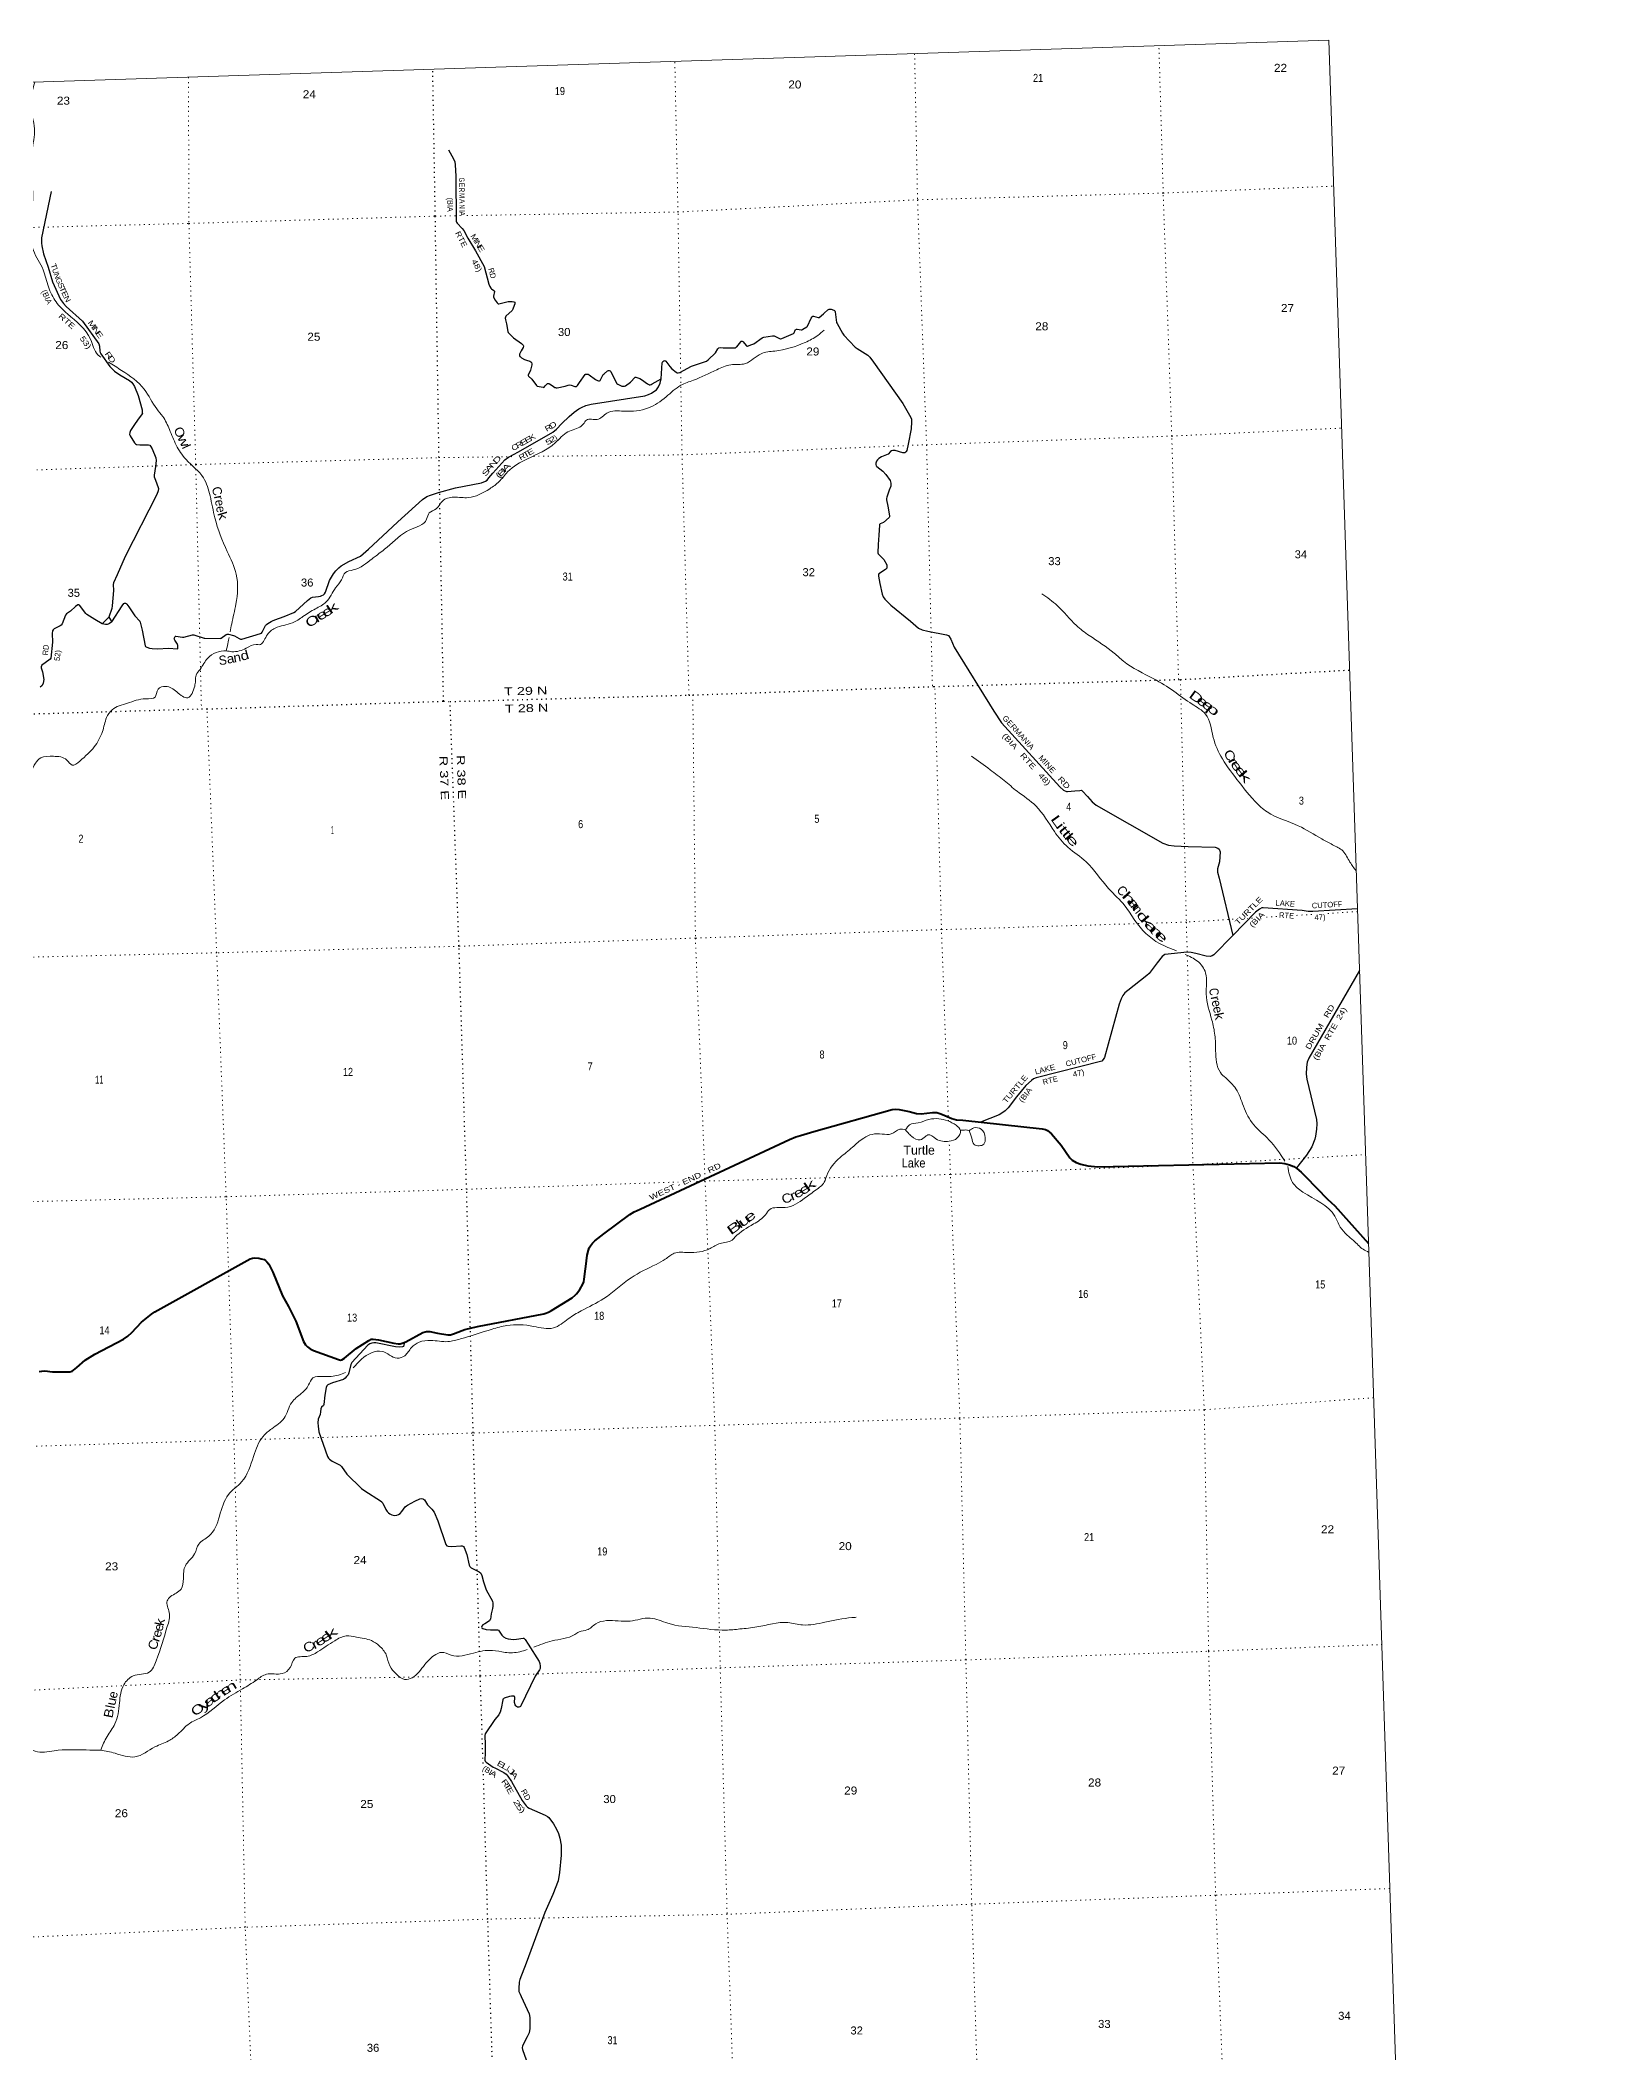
# Model space of a CAD drawing. Header units: feet. Extents: x 493183 to 745759, y 5472 to 195788.
# Drawn here: x 711519 to 745759, y 151779 to 195788 of the extents above; entities that cross this region are included whole.
import ezdxf
from ezdxf.enums import TextEntityAlignment as Align

# ---------------------------------------------------------------- set-up
doc = ezdxf.new("R2010")
doc.units = ezdxf.units.FT
doc.header["$LTSCALE"] = 70
doc.linetypes.add('DOTTED', pattern=[1.5, 0.3, -1.2])
for name, color, linetype, lineweight in [('26', 7, 'Continuous', 40), ('27', 7, 'Continuous', 13), ('29', 7, 'Continuous', 25), ('39', 7, 'Continuous', 13), ('4', 7, 'Continuous', 13), ('6', 7, 'DOTTED', 25), ('7', 7, 'DOTTED', 13)]:
    doc.layers.add(name, color=color, linetype=linetype, lineweight=lineweight)
doc.layers.add('30', color=7, linetype='Continuous')
doc.layers.add('41', color=7, linetype='Continuous')

msp = doc.modelspace()

# ---------------------------------------------------------------- linework, layer by layer
at = {"layer": '26'}
for points in [[(723449.08, 168969.52), (723481.78, 169221.74), (723508.28, 169333.18), (723525.06, 169378.76), (723552.9, 169424.44), (723599.37, 169481.9), (723649.69, 169534.84), (723842.39, 169687.08), (724412.98, 170111.42), (724510.34, 170165.55), (724640.48, 170227.94), (727907.78, 171751.62), (728041.53, 171808.69), (728143.79, 171840.05), (728436.24, 171923.34), (730150.96, 172406.31), (730232.65, 172413.18), (730301.92, 172404.69), (730522.02, 172359.84), (730683.34, 172322.02), (730786.45, 172311.66), (731031.51, 172339.77), (731129.23, 172341.21), (731196.35, 172322.02), (731255.63, 172294.98), (731454.23, 172211.49), (731555.94, 172182.9), (731694.38, 172170.98), (733436.23, 171985.19), (733504.93, 171969.41), (733548.08, 171950.22), (733635.26, 171875.5), (733846.68, 171624.92), (734037.13, 171350.54), (734087.49, 171300.22), (734176.17, 171244.99), (734276.16, 171208.5), (734429.7, 171172.66), (734649.37, 171154.01), (738628.6, 171241.86), (738742.98, 171228.2), (738842.66, 171196.91), (738939.56, 171156.24), (738999.81, 171118.68), (739096.04, 171036.83), (739201.9, 170930.91), (739670.06, 170448.23), (739833.57, 170295.65), (740568.86, 169475.77)], [(711496.67, 166678.98), (711557.38, 166686.79), (711621.33, 166688.58), (711785.03, 166672.29), (712167.4, 166672.36), (712215.86, 166683.78), (712244.62, 166702.97), (712322.9, 166761.52), (712501.35, 166923.61), (712716.51, 167056.06), (713341.07, 167380.49), (713438.47, 167446.58), (713519.98, 167528.14), (713737.42, 167753.67), (713841.21, 167844.77), (713955.87, 167930.51), (714028.2, 167979.1), (716107.4, 169140.05), (716158.19, 169158.09), (716202.53, 169161.68), (716300.38, 169153.21), (716354.77, 169143.69), (716418.29, 169123.3), (716448.26, 169105.31), (716478.76, 169075.44), (716518.97, 169022.56), (716607.29, 168847.71), (716815.07, 168328.99), (716949.7, 168097.33), (717111.95, 167777.43), (717274.24, 167332.55), (717319.68, 167261.88), (717366.74, 167215.11), (717420.37, 167175.53), (717496.9, 167132.54), (718043.52, 166935.69), (718086.81, 166926.06), (718117.98, 166933.25), (718175.81, 166968.04), (718429.95, 167177.7), (718702.76, 167353.39), (718759.25, 167380.62), (718802.4, 167385.41), (718917.84, 167368.92), (719253.05, 167299.71), (719344.19, 167284.67), (719392.13, 167284.67), (719454.46, 167301.46), (719518.23, 167328.14), (719889.2, 167531.61), (719935.13, 167547.33), (719966.29, 167552.12), (720043.88, 167548.19), (720209.49, 167512.54), (720431.36, 167477.76), (720469.72, 167477.76), (720491.76, 167480.78), (720560.81, 167499.35), (720747.8, 167575.58), (720806.55, 167594.1), (721080.52, 167657.49), (722536.18, 167940.71), (722556.93, 167947.18), (722634.47, 167976.69), (722698.81, 168007.9), (723153.02, 168289.29), (723219.4, 168343.7), (723248.17, 168377.28), (723319.13, 168467.31), (723387.21, 168585.97), (723406.39, 168636.35), (723418.05, 168692.63), (723442.5, 168918.77), (723449.08, 168969.52)]]:
    msp.add_lwpolyline(points, dxfattribs=at)
at = {"layer": '29'}
for q in [(712876.97, 183027.47), (713085.93, 183068.3)]:
    msp.add_line((713017.59, 183170.45), q, dxfattribs=at)
for points in [[(720451.18, 193393.19), (720561.1, 193196.6), (720586.33, 193128.28), (720594.78, 193061.78), (720606.96, 192818.33), (720619.49, 191833.79), (720626.22, 191809.07), (720636.75, 191790.3), (720749.81, 191673.83), (720785.66, 191624.82), (720868.81, 191460.73), (721036.5, 191185.04), (721231.08, 190839.81), (721333.18, 190450.45), (721351.56, 190401.31), (721371.77, 190369.85), (721389.35, 190351.83), (721440.89, 190317.61), (721451.49, 190304.13), (721454.85, 190291.2), (721434.64, 190192.33), (721434.65, 190179.42), (721443.36, 190158.28), (721472.82, 190102.45), (721510.99, 190044.03), (721525.6, 190029.99), (721537.95, 190025.49), (721549.07, 190025.36), (721751.7, 190074), (721796.19, 190077.18), (721837.74, 190074.93), (721879.28, 190068.19), (721896.63, 190061.76), (721901.74, 190056.95), (721902.86, 190045.72), (721897.25, 190021), (721865.81, 189928.87), (721855.7, 189904.15), (721837.92, 189877.73), (721703.01, 189751.36), (721692.91, 189729.46), (721690.19, 189712.26), (721691.78, 189677.21), (721715.38, 189586.15), (721747.92, 189418.8), (721756.91, 189396.89), (721767.89, 189380.43), (721872.12, 189283.78), (722045.75, 189157.67), (722080.28, 189122.76), (722088.14, 189108.72), (722088.43, 189094.83), (722080.28, 189070.52), (722036.29, 188995.83), (722003.93, 188919.97), (722002.81, 188904.24), (722004.42, 188891.61), (722011.79, 188873.9), (722021.9, 188861.54), (722046.6, 188842.44), (722112.25, 188805.19), (722154.39, 188789.64), (722228.04, 188769.56), (722249.83, 188757.06), (722264.42, 188737.96), (722273.41, 188709.87), (722273.46, 188688.67), (722240.16, 188570.26), (722188.07, 188465.5), (722189.19, 188455.39), (722199.3, 188441.91), (722274.07, 188377.9), (722369.96, 188236.88), (722384.52, 188227.02), (722518.09, 188198.17), (722529.4, 188197.55), (722538.39, 188202.05), (722565.08, 188232.21)], [(711756.07, 192483.07), (711546.55, 191469.48), (711547.28, 191348.43), (711551.77, 191290.01), (711588.85, 191120.06), (711689.18, 190823.45), (711790.25, 190508.71), (711962.69, 190116.17), (712027.83, 190029.42), (712086.22, 189964.26), (712443.23, 189645.39), (712798.49, 189147.29), (712813.79, 189099.15), (712820.53, 188986.8), (712831.75, 188957.59), (712845.56, 188927.22), (713043.37, 188650.74), (713098.97, 188592.44), (713146.13, 188549.75), (713263.44, 188468), (713473.99, 188347.52), (713516.65, 188308.82), (713548.09, 188273.36), (713581.77, 188212.69), (713658.71, 188022), (713747.94, 187703.74), (713752.06, 187650.44), (713752.43, 187629.59), (713734.46, 187593.64), (713659.84, 187501.36), (713563.11, 187364.22), (713494.18, 187255.45), (713476.21, 187210.51), (713472.93, 187164.77), (713485.19, 187134.11), (713580.6, 186983.5), (713604.21, 186959.96), (713626.66, 186946.48), (713694.8, 186937.71), (713887.14, 186943.55), (713916.34, 186935.24), (713934.31, 186912.77), (713969.02, 186854.06), (714048.83, 186658.86), (714055.61, 186599.28), (714040.83, 186469.51), (714010.57, 186276.55), (714012.9, 186242.03), (714039.19, 186164.71), (714101.74, 186007.83), (714107.21, 185983.62), (714098.23, 185934.19), (714071.76, 185857.26), (713374.85, 184496.83), (713204.59, 184096.34), (713123.64, 183926.46), (713114.9, 183884.81), (713118.06, 183757.79), (713092.2, 183416.38), (713081.9, 183364.8), (713017.59, 183170.45)], [(726924.37, 189158.88), (726964.48, 189108.31), (726976.85, 189100.33), (726986.96, 189100.88), (727079.9, 189131.19), (727123.94, 189150.32), (727305.83, 189278.4), (727323.8, 189287.95), (727342.11, 189293.26), (727533.77, 189321.66), (727559.59, 189322.23), (727571.68, 189320.8), (727587.66, 189315.49), (727690.96, 189264.36), (727710.05, 189260.99), (727720.15, 189261.56), (727740.36, 189268.85), (727990.75, 189377.28), (728010.05, 189393.19), (728030.04, 189449.19), (728036.78, 189459.3), (728043.23, 189465.18), (728056.99, 189468.29), (728072.71, 189469.41), (728159.17, 189453.68), (728168.14, 189453.13), (728183.91, 189458.82), (728198.46, 189467.16), (728288.28, 189520.54), (728299.2, 189534.16), (728378.26, 189710.95), (728401.69, 189741.87), (728418.53, 189754.23), (728432.62, 189755.55), (728531.93, 189722.77), (728545.41, 189723.9), (728552.09, 189728.14), (728651.19, 189806.86), (728664.16, 189818.02)], [(728664.16, 189818.02), (728748.64, 189890.74), (728773.34, 189906.47), (728783.44, 189909.13), (728814.89, 189904.22), (728874.39, 189885.12), (728891.24, 189875.01), (728897.47, 189867.37), (728906.96, 189849.17), (728937.27, 189619.41), (728946.84, 189590.89), (729064.14, 189379.55), (729093.51, 189338.56), (729343.72, 189079.01), (729384.34, 189043.68), (729622.97, 188898.03), (729663.72, 188859.93), (729743.27, 188751.58), (730388.11, 187841.5), (730558.86, 187539.7), (730573.2, 187501.6), (730573.2, 187440.93), (730565.02, 187289.71), (730504.28, 186958.27), (730474.39, 186818.49), (730460.86, 186793.03), (730447.44, 186781.42), (730431.72, 186769.06), (730409.27, 186763.44), (730387.82, 186763.81), (730221.31, 186813.51), (730168.99, 186817.37), (730139.79, 186812.88), (730117.66, 186797.17), (730061.2, 186738.72), (730030.57, 186718.94), (729921.9, 186678.18), (729859.09, 186639.85), (729829.9, 186612.89), (729807.52, 186580.67), (729793.97, 186540.98), (729793.97, 186514.02), (729802.95, 186480.31), (729814.11, 186467.93), (729948.63, 186366.46), (730016.29, 186291.56), (730106.11, 186163.48), (730123.75, 186105.2), (730126.32, 186067.99), (730121.83, 186039.89), (730088, 185948.34), (730032.01, 185793.84), (730029.76, 185769.13), (730030.28, 185740.14), (730057.96, 185602.02), (730094.88, 185386.01), (730092.64, 185365.79), (730084.23, 185350.82), (729960.16, 185244.85), (729892.78, 185210.74), (729877.06, 185199.5), (729872.5, 185180.72), (729857.07, 184968.19), (729847.57, 184757.92), (729836.64, 184580.45), (729845.62, 184555.73), (729849.92, 184552.16), (729935.4, 184472.91), (729969.13, 184429.9), (730034.25, 184313.05), (730038.05, 184267.22), (730032.01, 184244.52), (730023.02, 184229.91), (730009.55, 184217.55), (729947.08, 184177.54)], [(725100.35, 188382.34), (725120.21, 188732.29), (725138.81, 188764.95), (725159.02, 188780.68), (725178.32, 188783.1), (725190.46, 188778.44), (725201.69, 188767.2), (725285.95, 188652.28), (725334.18, 188605.41), (725430.74, 188526.77), (725448.7, 188515.53), (725472.18, 188512.56), (725509.33, 188524.52), (725763.16, 188657.64), (726089.59, 188769.86), (726126.88, 188797.54), (726288.65, 188955.59), (726340.21, 189040.22), (726364.58, 189061.61), (726396.35, 189067.18), (726454.7, 189065.29), (726681.66, 189058.42), (726721.97, 189063.81), (726741.07, 189073.36), (726756.77, 189085.7), (726839.87, 189194.7), (726845.49, 189201.44), (726852.22, 189205.37), (726874.67, 189207.62), (726885.91, 189202.57), (726894.7, 189196.28), (726924.37, 189158.88)], [(719116.63, 185048.02), (719341.87, 185257.18), (719879.68, 185745.33), (719977.14, 185807.2), (720057.98, 185843.15), (720230.59, 185896.9), (720601.4, 186002.86), (721171.79, 186108.3), (721259.69, 186142.76), (721297.54, 186171.22), (721333.47, 186216.16), (721414.86, 186322.66), (721683.92, 186612.15), (721761.9, 186667.81), (721981.69, 186787.78), (722730.22, 187216.08), (722810.05, 187283.77), (722929.38, 187407.71), (723089.51, 187562.12), (723198.08, 187656.82), (723300.6, 187728.4), (723358.98, 187759.86), (723453.3, 187800.31), (723566.02, 187833.3), (724744.19, 188014.62), (724820.85, 188039.62), (724885.97, 188072.2), (724964.57, 188118.26), (724995.62, 188145.98), (725038.67, 188211.51), (725077.92, 188292.63), (725100.35, 188382.34)], [(722565.08, 188232.21), (722599.02, 188270.58), (722615.86, 188282.94), (722626.88, 188285.35), (722640.56, 188282.94), (722657.4, 188276.2), (722715.12, 188236.49), (722777.54, 188196.43), (722792.14, 188191.94), (722803.37, 188189.13), (722826.95, 188189.69), (723000.4, 188225.94), (723062.74, 188246.43), (723103.72, 188250.34), (723134.6, 188245.31), (723208.71, 188216.1), (723218.81, 188213.85), (723231.53, 188215.2), (723245.76, 188218.35), (723253.62, 188222.84), (723270.46, 188239.69), (723314.04, 188307.36), (723435.57, 188475.8), (723446.74, 188485.19), (723461.34, 188488.56), (723488.28, 188488.56), (723504, 188485.19), (723527.94, 188473.51), (723660.46, 188371.97), (723708.35, 188347), (723727.44, 188341.38), (723748.78, 188341.95), (723763.37, 188350.93), (723772.35, 188361.6), (723834.11, 188477.89), (723850.04, 188494.74), (723927.3, 188556.54), (723946.39, 188563.28), (723965.58, 188564.04), (723984.56, 188557.66), (723999.16, 188541.93), (724040.59, 188446.02), (724133.43, 188284.32), (724150.74, 188267.79), (724177.68, 188252.06), (724236.07, 188225.67), (724267.51, 188220.61), (724294.43, 188222.28), (724319.16, 188231.84), (724426.95, 188307.68), (724450.54, 188329.56), (724506.66, 188402.06), (724529.04, 188421.57), (724549.33, 188423.41), (724568.42, 188416.67), (724630.17, 188389.7), (724671.61, 188368.86), (724801.96, 188271.26), (724827.79, 188259.37), (724840.14, 188253.75), (724850.24, 188253.75), (724862.59, 188254.88), (724880.56, 188260.5), (724906.18, 188273.5), (724968.79, 188312.39), (725100.35, 188382.34)], [(713085.93, 183068.3), (713310.48, 183416.52), (713346.49, 183468.89), (713362.2, 183476.75), (713382.29, 183475.96), (713398.13, 183470.01), (713411.6, 183458.78), (713453.66, 183398.14), (713590.02, 183201.9), (713697, 183087.2), (713708.02, 183062.18), (713745.08, 182891.39), (713817.34, 182545.2), (713824.79, 182531.89), (713851.74, 182513.91), (713907.59, 182496.42), (713966.26, 182484.7), (714094.82, 182479.84), (714317.04, 182490.94), (714528.14, 182479.38), (714526.78, 182562.07), (714524.86, 182572.06), (714520.92, 182580.77), (714460.27, 182668.33), (714454.68, 182681.88), (714452.43, 182690.87), (714451.88, 182703.51), (714454.68, 182716.71), (714468.93, 182751.43), (714474.89, 182756.03), (714482.75, 182757.16), (714630.13, 182733.79), (714645, 182732.16), (714652.29, 182732.72), (714659.03, 182734.41), (714852.72, 182783), (714868.81, 182783.9), (714881.91, 182783), (715107.6, 182711.38), (715120.58, 182709.43), (715453.42, 182705.76), (715469.13, 182709.69), (715473.54, 182711.73), (715588.15, 182792.83), (715607.24, 182799.57), (715610.37, 182800.06), (715624.08, 182802.38), (715637.55, 182799.57), (715743.94, 182771.21), (715770.04, 182760.81), (715867.73, 182703.51), (715881.2, 182697.89), (715898.04, 182692.84), (715926.11, 182694.52), (716339.3, 182811.37), (716356.14, 182819.23), (716361.62, 182824.69), (716375.23, 182846.19), (716449.27, 182987.71), (716470.67, 183011.91), (716494.25, 183031.01), (716570.6, 183080.45), (716596.42, 183093.93), (716650.63, 183117.02), (716856.28, 183190), (717064.63, 183271.44), (717104.85, 183292.98), (717363.7, 183537.66), (717435.15, 183592.76), (717475.07, 183610.82), (717607, 183622.27), (717648.48, 183633.21), (717677.67, 183644.44), (717711.35, 183662.42), (717734.96, 183681.98), (717758.51, 183720.84), (717849.49, 183973.24), (717933.67, 184117.44), (717985.32, 184184.85), (718048.87, 184249.79), (718104.33, 184292.71), (718265.92, 184387.82), (718526.01, 184503.38), (718696.26, 184657.66), (719116.63, 185048.02)], [(729947.08, 184177.54), (729939.6, 184172.38), (729863.62, 184116.8), (729850.11, 184098.46), (729850.11, 184067), (729880.08, 183909.61), (729930.95, 183672.64), (729956.21, 183616.05), (729993.83, 183564.78), (730122.05, 183435.14), (730551.52, 183085.38), (730728.31, 182931.15), (730806.74, 182897.41), (730931.53, 182866.8), (731344.01, 182786.77), (731381.62, 182769.32), (731399.58, 182751.35), (731438.31, 182687.7), (731511.44, 182517.13), (732372.88, 181115.4), (732543.59, 180864.05), (733820.4, 179459.1), (733901.19, 179389.75), (733964.07, 179358.29), (733988.96, 179359.02), (734148.77, 179375.64), (734256, 179385.26), (734291.93, 179387.5), (734315.56, 179368.33), (734422.62, 179251.61), (734525.48, 179131.34), (734610.81, 179063.54), (736070.86, 178233.17), (736196.21, 178189.82), (736322.06, 178172.8), (736625.53, 178158.96), (737214.04, 178140.61), (737274.11, 178122.41), (737301.05, 178099.94), (737322.36, 178042.11), (737309.26, 177821.6), (737267.43, 177666.51), (737269.62, 177596.6), (737301.66, 177466.1), (737605.52, 176213.18)], [(712876.97, 183027.47), (712714.66, 183121.75), (712540.33, 183230.71), (712533.59, 183237.45), (712520.12, 183255.42), (712380.89, 183435.18), (712362.6, 183442.38), (712338.22, 183439.68), (712289.89, 183405.1), (712179.84, 183299.7), (712095.7, 183246.44), (712074.81, 183218.72), (711996.9, 183027.36), (711975.35, 183000.74), (711954.24, 182984.66), (711820.42, 182913.69), (711803.78, 182897.03), (711788.06, 182872.31), (711778.37, 182813.08), (711785.91, 182627.72), (711750.11, 182275.1), (711734.17, 182251.02), (711623.71, 182177.1), (711556.77, 182119.57), (711541.03, 182088.97), (711541.05, 182063.4), (711567.57, 181979.05), (711597.19, 181808.36), (711594.04, 181772.27), (711583.72, 181719.61), (711551.99, 181671.66), (711516.35, 181640.96)], [(713085.93, 183068.3), (713034.35, 183031.85), (713005.71, 183018.6), (712980.46, 183013.87), (712944.53, 183013.87), (712876.97, 183027.47)], [(740327.31, 176790.52), (739349.06, 176733.72), (739247.09, 176736.28), (739119.93, 176755.31), (738266.86, 176817.33), (738235.24, 176814.62), (738187.9, 176785.86), (738096.4, 176717.54), (737605.52, 176213.18)], [(737605.52, 176213.18), (737189.45, 175786.46), (737148.38, 175762.99), (737107.96, 175754.01), (737022.05, 175759.44), (736792.96, 175818.7), (736690.27, 175839.39), (736601.31, 175845.18), (736117.98, 175793.15), (736088.45, 175776.48), (736057.45, 175752.34), (735948.87, 175610.67), (735769.57, 175383.25), (735723.29, 175337.08), (735303.34, 175009.14), (735244.1, 174956.31), (735194.7, 174900.13), (735158.76, 174825.98), (735115.04, 174706.8), (734793.27, 173543.32), (734768.03, 173497.97), (734734.22, 173466.24), (733304.75, 173101.1), (733245.51, 173073.28), (733196.1, 173041.82), (733075.08, 172928.25), (732872.3, 172685.86), (732688.59, 172444.1), (732620, 172378.89), (732553.86, 172322.76), (732489.26, 172288.79), (732081.95, 172129.64)], [(740371.73, 175445.35), (739265.27, 173528.19), (739227.81, 173437.3), (739213.06, 173332.32), (739209.85, 173176.64), (739223.8, 173068.38), (739434.1, 172188.99), (739443.39, 172093.56), (739434.61, 171979.12), (739411.95, 171819.42), (739395.48, 171757.55), (739328.1, 171589.31), (739215.24, 171405.09), (738995.09, 171132.93)], [(719488.41, 167315.66), (719463.02, 167226.01), (719442.81, 167212.53), (719377.69, 167205.79), (719292.36, 167217.03), (718856.7, 167306.91), (718818.53, 167306.91), (718771.37, 167297.92), (718730.95, 167279.94), (718682.29, 167250.67), (718333.47, 166873.23), (718310.25, 166829.83), (718271.56, 166646.62), (718252.62, 166606.94), (718216.69, 166564.25), (718189.75, 166532.79), (718148.97, 166504.38), (717909.43, 166425.98), (717812.48, 166384.48), (717787.78, 166364.26), (717770.93, 166329.51), (717743.77, 166158.87), (717723.93, 165956.25), (717713.68, 165936.2), (717668.76, 165893.51), (717655.77, 165856.6), (717650.8, 165796.88), (717640.58, 165736.91), (717601.39, 165630.6), (717591.96, 165551.27), (717594.66, 165478.92), (717616.02, 165354.47), (717800.2, 164821.14), (717823.71, 164782.33), (717843.92, 164757.62), (717902.84, 164714.33), (718052.07, 164645.76), (718081.96, 164625.04), (718106.66, 164599.2), (718227.31, 164430.92), (718546.83, 164121.07), (718616.42, 164066.64), (718962.24, 163850.92), (718986.95, 163828.45), (718998.62, 163814.6), (719013.89, 163794.74), (719075.27, 163656.28), (719108.21, 163611.6), (719132.91, 163589.13), (719162.11, 163562.17), (719208.36, 163540.63), (719265.41, 163528.46), (719321.55, 163535.2), (719357.48, 163548.69), (719391.54, 163574.34), (719429.34, 163611.6), (719500.2, 163714), (719528.14, 163739.69), (719552.84, 163756.54), (719711.65, 163841.7), (719824.56, 163889.12), (719851.51, 163895.86), (719886.16, 163891.21), (719905.41, 163884.62), (719921.13, 163868.89), (719989.87, 163758.21), (720085.06, 163668.9), (720132.69, 163600.58), (720214.74, 163408.17), (720390.26, 162890.62), (720410.67, 162867.82), (720439.86, 162856.59), (720518.31, 162849.44), (720718.32, 162865.58), (720747.51, 162861.08), (720775.15, 162847.82), (720794.67, 162827.38), (720852.54, 162671.36), (720901.94, 162443.31), (720918.19, 162411.67), (720945.13, 162382.46), (721000, 162350.45), (721120.29, 162294.82), (721153.89, 162265.92), (721178.68, 162213.93), (721213.74, 162076.64), (721274.95, 161903.56), (721409.44, 161654.77), (721421.21, 161608.34), (721418.96, 161545.42), (721414.08, 161491.49), (721382.76, 161374.2)], [(721382.76, 161374.2), (721365.07, 161263.42), (721356.09, 161243.2), (721342.71, 161224.2), (721240.94, 161161.52), (721198.89, 161133.09), (721178.68, 161106.13), (721173.8, 161086.12), (721180.93, 161070.17), (721203.07, 161057.04), (721275.24, 161034.22), (721364.84, 161025.31), (721519.13, 161029.59), (721544.72, 161018.49), (721558.19, 161000.51), (721614.33, 160912.88), (721651.77, 160875.58), (721704.16, 160845.47), (721753.56, 160829.74), (721868.76, 160817.84), (721935.46, 160823), (722080.23, 160846.66), (722097.14, 160843.22), (722121.85, 160818.5), (722189.86, 160715.92), (722432.14, 160332.28), (722445.22, 160292.68), (722454.21, 160229.77), (722451.96, 160184.83), (722439.52, 160150.95), (722342.8, 160013.8), (722030.16, 159365.32), (722019.68, 159353.42), (722008.45, 159346.11), (721988.24, 159339.37), (721956.8, 159337.13), (721934.61, 159347.29), (721918.62, 159361.84), (721905.15, 159384.31), (721894.71, 159440.51), (721896.17, 159550.6), (721890.55, 159568.01), (721887.3, 159573.41), (721878.2, 159579.25), (721862.48, 159579.81), (721824.31, 159577.56), (721786.13, 159568.57), (721669.36, 159530.37), (721649.15, 159519.14), (721640.17, 159511.83), (721633.58, 159498.46), (721601.31, 159305.42), (721577.29, 159229.27), (721563.81, 159201.74), (721546.64, 159169.99), (721462.54, 159067.67), (721253.91, 158749.52), (721242.69, 158718.06), (721240.73, 158701.4), (721253.54, 158534.42), (721249.64, 158334.46), (721240.44, 158177.64), (721249.42, 158156.3), (721273.94, 158131.62), (721428.65, 158026.95), (721460.96, 158009.97)], [(721460.96, 158009.97), (721660.28, 157905.23), (721706.52, 157868.95), (721747.95, 157827.1), (721828.53, 157714.32), (722062.2, 157296.02), (722147.67, 157177.69), (722175.86, 157147.63), (722209.52, 157126.46), (722565.36, 156975.46), (722616.01, 156945.39), (722641.1, 156922.09), (722744.97, 156785.06), (722812.38, 156669.86), (722852.8, 156573.23), (722884.23, 156469.87), (722912.26, 156321.67), (722915.67, 156101.35), (722879.74, 155719.35), (722849.94, 155536.09), (722731.57, 155240.64), (722557.14, 154844.02), (722146.71, 153739.48), (722008.43, 153377.91), (721997.05, 153325.71), (721985.98, 153184.66), (721990.47, 153121.74), (722012.93, 153063.32), (722040.12, 153006.58), (722211.99, 152628.14), (722228.51, 152550.99), (722226.86, 152311.9), (722215.03, 152216.18), (722170.31, 152123.92), (722065.79, 151931.96), (722057.84, 151888.1), (722067.06, 151851.29), (722148.42, 151626.56)]]:
    msp.add_lwpolyline(points, dxfattribs=at)
at = {"layer": '39'}
for points in [[(711400.74, 194870.89), (711305.33, 194347.21), (711392.47, 193851.74), (711340.22, 193363.79), (711334.5, 192931.84), (711355.39, 192307.08), (711324.78, 191714.92), (711372.58, 191189.9), (711582.24, 190769.09), (711697.63, 190393.59), (711865.86, 190066.23), (712114.51, 189806.09), (712621.14, 189247.78), (712780.29, 188909.64), (712841.11, 188859.31)], [(709476.61, 176216.61), (709615.96, 176360.08), (709725.79, 176576.79), (709649.5, 176687.26), (709574.08, 176892.59), (709502.28, 177110.14), (709562.63, 177174.67), (709744.04, 177237.14), (709921.19, 177487.11), (710236.19, 177654.86), (710273.76, 177918.38), (710410.89, 178219.49), (710593.41, 178489.8), (710574.85, 178682.88), (710623.1, 178868.07), (710765.77, 178882.86), (711104.36, 178887.97), (711267.22, 179082.99), (711283.9, 179368.01), (711286.89, 179640.49), (711333.6, 179811.5), (711531.83, 180094.44), (711806.9, 180129.74), (712102.05, 180046.66), (712214.59, 179937.38), (712385.05, 180025.72), (712699.29, 180336.7), (712881.67, 180671.57), (712970.33, 180975.11), (713089.68, 181144.49), (713425.56, 181290.74), (713829.6, 181388.79), (714030.07, 181423.64), (714098.94, 181595.39), (714264.16, 181659.35), (714506.22, 181536.18), (714748.41, 181408.98), (714897.09, 181666.08), (714915.4, 181781.69), (714927.47, 181903.14), (715013.94, 182031.08), (715183.17, 182276.75), (715587.26, 182433.31), (715710.8, 182417.21), (716026.82, 182494.21), (716243.87, 182576.01), (716310.61, 182570.14), (716467.56, 182760.93), (716659.36, 182934.71), (717034.65, 183047.96), (717266, 183184.71), (717538.57, 183355.1), (717771.53, 183504.01), (717978.95, 183813.48), (718110.12, 183991.31), (718193.49, 184151.43), (718365.09, 184205.51), (718778.31, 184451.15), (718862.9, 184514.46), (719108.54, 184706.16), (719600.16, 185079.47), (719969.46, 185311.56), (720029.27, 185452.75), (720179.65, 185538.41), (720314.99, 185712.34), (720566.28, 185795.27), (720881.17, 185785.48), (721349.86, 185978.76), (721556.54, 186136.32), (721741.09, 186348.05), (722179.07, 186636.09), (722779.45, 186980.76), (723061.16, 187225.24), (723349.31, 187351.76), (723431, 187441.21), (723465.91, 187482.71), (723578.3, 187498.52), (723701.44, 187494.51), (723914.52, 187634.69), (724282.11, 187677.07), (724822.17, 187747.33), (725207.26, 187990.02), (725533.52, 188242.88), (725804.08, 188352.68), (726314.66, 188581.35), (726621.54, 188690.33), (726941.25, 188717.01), (727284.85, 188934.12), (727583.35, 188992.38), (728246.53, 189179.68), (728525.68, 189334.15), (728663.03, 189447.62)], [(713014.1, 188746.42), (713299.2, 188568.01), (713794.95, 188154.6), (714067.38, 187725.77), (714197.92, 187560.59), (714346.54, 187276.98), (714493.08, 186934.78), (714709.17, 186623.13), (715089.77, 186216.02), (715233.83, 185827.34), (715338.76, 185342.54), (715609.29, 184608.99), (715807.48, 184109.11), (715799.03, 183457.15), (715706.56, 183026.38), (715673.84, 182852.1)], [(733426.96, 183683.04), (733760.14, 183427.71), (734180.09, 182989.61), (734463.64, 182770.97), (735008.87, 182385.42), (735210.24, 182212.49), (735874.57, 181822.8), (736311.01, 181554.73), (736711.73, 181269.33), (737003.28, 181052.97), (737173.54, 180544.1), (737374.75, 180074.59), (737740.72, 179562.08), (738218.62, 179018.96), (738353.25, 178912.43), (739034.82, 178610.06), (739546.53, 178322.27), (739784.62, 178196.96), (740007.01, 178059.03), (740164.34, 177816.05), (740302.56, 177622.36)], [(715650, 182725.01), (715639.8, 182671.1), (715608.74, 182514.73), (715583.48, 182433.61)], [(731890.22, 180131.9), (732295.31, 179836.56), (732603.72, 179598.56), (732887.81, 179363.8), (733293.71, 179044.28), (733701.65, 178482.71), (733997.45, 178139.39), (734395.22, 177821.61), (734886.62, 177236.57), (735244.05, 176858.96), (735460.41, 176539.24), (736001.55, 176034.53), (736368.93, 175878.39)], [(736559.35, 175793.83), (736826.95, 175652.16), (737007.12, 175389.76), (737020.4, 174932.21), (737144.34, 174361.28), (737209.71, 174034.57), (737227.21, 173692.16), (737331.93, 173213.41), (737446.76, 173096.14), (737668.35, 172861.34), (737834.43, 172477.42), (738061.75, 172071.31), (738393.26, 171745.3), (738742.73, 171275.09)], [(730445.99, 171958.43), (730534.43, 172073.4), (730722.62, 172113.9), (730956.06, 172188.17), (731171.31, 172203.34), (731549.12, 172060.44), (731643.67, 171946.53), (731574.53, 171782.85), (731395.48, 171710.37), (731109.32, 171765.5), (730934.95, 171854.58), (730881.78, 171816.51), (730765.37, 171740.04), (730577.1, 171822.61), (730500.15, 171892.7), (730441.13, 171959)], [(718362.37, 166754.18), (718766.03, 167087.47), (718994.91, 167117.21), (719324.51, 166968.69), (719490.07, 167022.56), (719639.44, 167198.98), (719808.82, 167319.57), (720057.63, 167356.01), (720437.58, 167330.2), (720707.88, 167387.53), (721402.15, 167601.86), (721726.36, 167683.38), (722305.71, 167664.14), (722746.42, 167630.25), (723068.46, 167828.5), (723349.02, 168001.17), (723846.09, 168271.76), (724441.83, 168727.19), (724990.6, 169019.67), (725188.45, 169133.12), (725387.77, 169262.77), (725689.76, 169276.75), (726168.73, 169365.17), (726388.86, 169475.32), (726650.5, 169550.53), (726713, 169611.1), (727120.64, 169902.96), (727380.11, 170103.18), (727473.02, 170219.23), (727808.31, 170262.56), (728237.1, 170464.32), (728487.04, 170648.09), (728666.96, 170815.43), (728720.52, 170962.46), (729011.92, 171353.38), (729284.62, 171580.27), (729529.92, 171782.04), (729712.74, 171862.72), (729930.27, 171869.89), (730133.84, 171872.56), (730317.99, 171973.46), (730447.84, 171958.21)], [(731640.62, 171956.98), (731703.89, 171954.57), (731764.25, 171958.58), (731837.37, 171942.83)], [(731837.37, 171942.83), (731936.19, 172002.58), (732098.33, 171977.66), (732185.37, 171786.84), (732155.78, 171646.65), (732056.08, 171613.1), (731944.15, 171643.71), (731895.33, 171777.28), (731834.57, 171943.43)], [(738802.54, 171159.75), (738910.41, 170812.06), (739137.3, 170599.62), (739834.41, 170073.82), (739953.28, 169835.63), (740102.28, 169660.97), (740241.41, 169540.47), (740453.78, 169348.58), (740576.81, 169282.11)], [(712841.99, 158398.23), (712981.27, 158695.37), (713153.52, 158971.4), (713251.15, 159428.57), (713348.72, 159827.23), (713552, 160019.55), (713900.11, 160101.64), (714057.05, 160352.96), (714298.33, 161097.32), (714342.34, 161409.48), (714295.64, 161660.14), (714369.15, 161753.35), (714599.62, 161916.3), (714652.37, 162148.04), (714693.35, 162429.84), (714896.49, 162686.71), (714988.04, 162903.59), (715206.16, 163074.21), (715439.55, 163511.64), (715637.42, 163986.24), (715924.55, 164264.04), (716184.17, 164821.38), (716393.4, 165258.02), (716585.4, 165425.75), (716854, 165654.52), (717019.92, 165998.94), (717233, 166199.65), (717390.22, 166382.38), (717481.91, 166534.71), (717710.66, 166568.47), (718045.92, 166597.4), (718193.85, 166652.01)], [(722316.36, 160646.98), (722713.13, 160785.53), (723208.54, 160924.93), (723305.35, 160984.61), (723477.43, 161024.58), (723670.57, 161158.05), (723902.13, 161228.23), (724418.63, 161219.03), (724862.09, 161284.08), (725247.01, 161169.66), (725865.18, 161075.03), (726512.21, 161021.71), (726821.92, 161046.04), (727195.49, 161090.63), (727871.77, 161187.57), (728194.12, 161135.65), (728678.19, 161191.95), (729271.62, 161294.23), (729368.3, 161302.29)], [(712842.51, 158399.33), (713154.87, 158327.84), (713591.02, 158249.4), (714029.35, 158467.63), (714323.41, 158598.37), (714528.3, 158742.32), (714780.52, 158978.62), (715022.27, 159105.62), (715551.62, 159496.32), (715942.82, 159737.2), (716248.95, 159928.87), (716466.53, 160055.08), (716812.84, 160070.53), (716985.84, 160203.34), (717085.99, 160404.36), (717348.7, 160447.32), (717585.36, 160545.91), (717962.32, 160790.36), (718210.93, 160893.38), (718435.58, 160868.5), (718762.83, 160790.51), (718933.98, 160677.11), (719087.82, 160478.41), (719164.46, 160236.81), (719309.57, 160057.99), (719486.77, 159944.79), (719653, 159978.52), (719929.65, 160268.08), (720168.3, 160487.79), (720291.77, 160534.23), (720503.53, 160472.61), (720992.04, 160516.96), (721407.42, 160577.05), (721687.13, 160533.81), (722011.28, 160548.53), (722169.09, 160596.16)], [(710079.97, 157931.35), (710265.28, 158028.83), (710404.26, 158033.41), (710511.21, 158030.88), (710654.47, 158148.59), (711048.42, 158367.36), (711232.11, 158421.84), (711405.2, 158371.05), (711826.17, 158384.93), (712527.37, 158399.97), (712841.99, 158398.23)]]:
    msp.add_spline(points, degree=3, dxfattribs=at)
at = {"layer": '4'}
msp.add_lwpolyline([(493183.04, 189004.41), (524001.53, 189703.99), (554819.03, 190445.97), (585635.48, 191230.33), (616450.81, 192057.09), (647264.99, 192926.23), (678077.93, 193837.75), (708889.59, 194791.66), (739699.91, 195787.95), (745759.19, 12310.89), (714696.49, 11306.43), (683632.43, 10344.71), (652567.07, 9425.72), (621500.49, 8549.46), (590432.73, 7715.93), (559363.85, 6925.15), (528293.91, 6177.1), (497222.97, 5471.78)], close=True, dxfattribs=at)
at = {"layer": '6'}
for points in [[(720340.42, 181333.02), (720240.75, 186666.23), (720159.14, 191941.52), (720103.45, 195149.37)], [(709325.59, 181015.06), (709692.56, 181008.31), (709808.51, 181013.11), (715044.86, 181166.56), (715165.91, 181164.49), (720340.42, 181333.02), (720481.75, 181327.59), (725707.63, 181467.54), (725792.22, 181470.33), (731065.03, 181654.2), (736415.45, 181808.35), (736457.81, 181807.73), (740154.71, 182016.6)], [(721204.88, 158105.34), (721143.77, 160019.58), (720988.23, 165334.81), (720844.45, 170660.51), (720678.85, 175975.4), (720481.75, 181327.59)], [(721492.34, 149249.93), (721477.32, 149379.79), (721307.49, 154700.59), (721211.56, 157896.32)]]:
    msp.add_lwpolyline(points, dxfattribs=at)
at = {"layer": '7'}
for p, q in [((738033.03, 176592.37), (737922.12, 176585.57)), ((738566.36, 176625.05), (738285.05, 176607.81)), ((739332.8, 176672.03), (738962.94, 176649.36)), ((740329.21, 176733.09), (739670.35, 176692.71))]:
    msp.add_line(p, q, dxfattribs=at)
for points in [[(730643.02, 195490.68), (730707.1, 192299.25), (730904.33, 186943.03), (731032.47, 181653.06)], [(736415.45, 181808.35), (736267.7, 187131.9), (736079.94, 192446.06), (735986.44, 195665.63)], [(714762.15, 194978.29), (714770.59, 191782.08), (714920.68, 186509.04), (715044.86, 181166.56)], [(725707.63, 181467.54), (725556.2, 186720.36), (725467.34, 192031.73), (725397.92, 195320.21)], [(720852.15, 191954.11), (725467.34, 192031.73), (730707.1, 192299.25), (736079.94, 192446.06), (739805.3, 192597.08)], [(708988.63, 191662.42), (709379.28, 191644.74), (714770.59, 191782.08), (720159.14, 191941.52), (720640.39, 191950.26)], [(722308.94, 186688.39), (725556.2, 186720.36), (730904.33, 186943.03), (736267.7, 187131.9), (739980.02, 187306.44)], [(709157.21, 186335.8), (709553, 186328.1), (714920.68, 186509.04), (720240.95, 186660.18), (721910.19, 186682.95)], [(736457.81, 181807.73), (736586.76, 176503.73), (736730.87, 171200), (736977.59, 165839.59), (737073.49, 160558.72), (737225.6, 155225.22), (737433.37, 149915.76), (737431.69, 149767.96)], [(725792.22, 181470.33), (725848.99, 176153.87), (726060.92, 170840.5), (726273.8, 165498.92), (726390.59, 160196.54), (726541.83, 154828.72), (726729.38, 149581.13), (726738.5, 149419.19)], [(731383.22, 172152.65), (731230.63, 176339.31), (731086.85, 181654.92)], [(716236.41, 149081.6), (716224.6, 149198.59), (716002.19, 154523.72), (715893.98, 159931.3), (715756.92, 165176.52), (715585.07, 170497.26), (715378.45, 175832.99), (715165.91, 181164.49)], [(737610.85, 176566.49), (736586.76, 176503.73), (735904.77, 176482.79)], [(735552.71, 176471.99), (731230.63, 176339.31), (725848.99, 176153.87), (720678.85, 175975.4), (715378.45, 175832.99), (710025.07, 175706.99), (709493.35, 175714.42)], [(732073.01, 149592.54), (732063.55, 149738.78), (731892.78, 155027.27), (731764.57, 160369.62), (731634.15, 165657.43), (731425.78, 170985.04), (731399.42, 171708.36)], [(725870.49, 170833.96), (726042.8, 170839.91), (731425.78, 170985.04), (736730.87, 171199.08), (740512.34, 171419.89)], [(709663.9, 170325.39), (710199.67, 170364.15), (715585.07, 170497.26), (720844.45, 170660.51), (725469.98, 170820.14)], [(740680.39, 166099.02), (736981.61, 165839.73), (731634.15, 165657.43), (726273.8, 165498.92), (720968.23, 165330.11), (715756.92, 165176.52), (710404.82, 165012.23), (709833.06, 164980.17)], [(710002, 159642.13), (710555.19, 159670.6), (715893.98, 159931.3), (721143.77, 160019.58), (726390.59, 160196.54), (731764.57, 160369.62), (737073.49, 160558.72), (740863.96, 160706.72)], [(741035.08, 155371.23), (737225.6, 155225.22), (731892.78, 155027.27), (726542.57, 154806.55), (721307.49, 154700.59), (716002.19, 154523.72), (710731.34, 154281.41), (710172.75, 154246.61)]]:
    msp.add_lwpolyline(points, dxfattribs=at)

# ---------------------------------------------------------------- texts
at = {"layer": '27', "width": 1.3}
msp.add_text('WEST - END   RD', height=120, rotation=25.002, dxfattribs=at).set_placement((725650.6, 170777.4), align=Align.CENTER)
at = {"layer": '30'}
for s, rotation, width, p in [('G', 270.729, 0.6, (720678.02, 192735.66)), ('(BIA', 270.729, 0.95, (720424, 192191.23)), ('E', 270.729, 0.7, (720679.47, 192621.75)), ('R', 270.729, 0.65, (720680.86, 192512.58)), ('M', 270.729, 0.65, (720682.39, 192391.11)), ('A', 270.729, 0.75, (720683.98, 192266.82)), ('N', 270.729, 0.65, (720685.46, 192150.55)), ('A', 270.729, 0.75, (720687.46, 191993.6)), ('RTE', 296.873, 1.15, (720675.05, 191409.51)), ('M', 301.31, 1.2, (720964.2, 191438.59)), ('N', 301.31, 1.25, (721048.97, 191299.23)), ('E', 301.31, 1.4, (721108.17, 191201.92)), ('T', 288.688, 1.25, (711763.09, 190827.7)), ('48)', 299.407, 1.25, (721016.94, 190832.8)), ('R', 284.694, 0.9, (721331.18, 190734.06)), ('D', 284.694, 0.9, (721360.19, 190623.41)), ('(BIA', 293.716, 1.05, (711608.4, 190148.31)), ('S', 293.716, 1.2, (711922.05, 190398.67)), ('T', 293.716, 1.35, (711960.03, 190312)), ('E', 293.716, 1.2, (712004.36, 190212.72)), ('N', 296.903, 1.15, (712058.94, 190102.86)), ('RTE', 318.23, 1.3, (712063.53, 189599.68)), ('53)', 305.498, 1.3, (712463.53, 189143.87)), ('M', 305.498, 1.3, (712603.41, 189541.36)), ('I', 305.498, 1.05, (712652.83, 189472.07)), ('N', 305.498, 1.4, (712698.12, 189408.56)), ('E', 305.498, 1.5, (712764.27, 189315.82)), ('R', 305.582, 1.4, (712970.26, 188864.13)), ('D', 306.642, 1.4, (713036.4, 188775.13)), ('E', 29.778, 1.35, (722122.62, 186949.06)), ('E', 29.778, 1.35, (722216.98, 187003.06)), ('K', 29.778, 1.3, (722308.88, 187055.64)), ('R', 29.778, 1.25, (722660, 187259.77)), ('5', 29.778, 1.5, (722667.78, 186960.48)), ('D', 34.296, 1.35, (722767.46, 187324.52)), ('2', 29.778, 1.5, (722748.66, 187007.73)), (')', 29.778, 1.05, (722821.7, 187049.52)), ('N', 47.095, 1.6, (721471.45, 186486.71)), ('D', 47.095, 1.6, (721553.82, 186574.99)), ('C', 28.627, 1.2, (721924.05, 186836.06)), ('R', 29.778, 1.25, (722023.75, 186892.5)), ('R', 28.627, 1.2, (722086.67, 186630.24)), ('T', 29.778, 1.5, (722178.8, 186681.66)), ('E', 29.778, 1.35, (722272.58, 186734.67)), ('S', 52.612, 1.55, (721311.95, 186303.28)), ('A', 52.612, 1.6, (721382.84, 186396.05)), ('(', 52.612, 1.35, (721585.53, 186229.98)), ('B', 47.095, 1.75, (721647.46, 186293.83)), ('I', 47.095, 1.35, (721699.93, 186350.29)), ('A', 47.095, 1.8, (721754.31, 186408.8)), ('RD', 84.203, 0.85, (711697.44, 182449.4)), ('GERMANIA', 312.264, 1.1, (732869.43, 180609.59)), ('(BIA   RTE   48)', 312.264, 1.3, (733044.66, 180024.34)), ('MINE', 312.264, 1.15, (733498.5, 179917.35)), ('RD', 312.264, 1.3, (733866.43, 179512.53)), ('TURTLE', 45.279, 1.25, (737994.09, 176710.35)), ('(BIA', 45.776, 1.25, (738172.24, 176515.9)), ('DRUM   RD', 60.009, 1.3, (739560.14, 174179.81)), ('(BIA  RTE  24)', 60.009, 1.25, (739776.18, 174034.54)), ('CUTOFF', 14.329, 1.05, (734294.72, 173426.22)), ('TURTLE', 50.085, 1.2, (732888.41, 172814.21)), ('LAKE', 14.329, 1.1, (733508.39, 173225.36)), ('RTE', 14.329, 1.05, (733622.43, 172986.14)), ('47)', 14.329, 1.1, (734240.83, 173144.11)), ('(BIA', 52.769, 1.15, (733112.46, 172689.11)), ('E', 330.279, 1.35, (721558.09, 158037.61)), ('L', 330.279, 1.5, (721654.04, 157985.12)), ('J', 318.293, 2.05, (721780.53, 157891.84)), ('A', 329.279, 1.4, (721401.5, 157824.51)), ('R', 305.545, 1.4, (721643.85, 157645.49)), ('T', 303.545, 1.65, (721695.58, 157564.04)), ('E', 299.189, 1.3, (721741.84, 157480.28)), ('A', 305.545, 1.55, (721842.07, 157809.96)), ('2', 299.189, 1.5, (721890.53, 157213.75)), ('5', 305.841, 1.7, (721957.13, 157107.29)), (')', 320.365, 1.45, (722036.69, 157034.67)), ('RD', 299.189, 1.1, (722088.88, 157391.8))]:
    msp.add_text(s, height=120, rotation=rotation, dxfattribs=dict(at, width=width)).set_placement(p, align=Align.CENTER)
for s, rotation, p in [('I', 270.729, (720686.72, 192052.16)), ('I', 301.31, (721008.43, 191365.89)), ('U', 287.803, (711794.17, 190725.44)), ('N', 287.803, (711829.58, 190615.18)), ('G', 291.716, (711874.65, 190503.44)), ('52)', 84.203, (711955.72, 182327.88)), ('LAKE', 355.842, (738746.04, 176852.67)), ('CUTOFF', 3.323, (739668.86, 176822.41)), ('RTE', 355.842, (738774.89, 176590.45)), ('47)', 3.323, (739512.67, 176552.9)), ('(BI', 325.919, (721266.06, 157910.97)), ('I', 327.279, (721716.95, 157948.51))]:
    msp.add_text(s, height=120, rotation=rotation, dxfattribs=at).set_placement(p, align=Align.CENTER)
at = {"layer": '41'}
for s, rotation, width, p in [('O', 292.729, 1.1, (714476.83, 187178.3)), ('w', 295.075, 1.4, (714566.36, 186987.76)), ('r', 282.198, 1.15, (715327.05, 185766.4)), ('e', 280.081, 0.95, (715350.27, 185655.64)), ('e', 280.081, 0.95, (715373.43, 185515.55)), ('k', 286.404, 1.25, (715415.12, 185361.98)), ('C', 31.987, 1.4, (717508.04, 183002.69)), ('r', 32.034, 1.75, (717631.59, 183080.55)), ('e', 32.034, 1.55, (717725.39, 183141.7)), ('e', 31.297, 1.5, (717841.55, 183212.03)), ('k', 33.872, 1.8, (717961.54, 183294.33)), ('a', 11.927, 1.1, (715698.5, 182168.92)), ('n', 11.927, 1.1, (715844.09, 182194.75)), ('d', 15.449, 1.25, (716015.63, 182240.13)), ('D', 324.03, 1.6, (736747.15, 181341.6)), ('e', 325.646, 1.6, (736883.04, 181248.23)), ('e', 323.603, 1.7, (736999.06, 181163.08)), ('p', 321.88, 1.85, (737111.86, 181075.08)), ('C', 296.566, 1.25, (737447.11, 180108.76)), ('r', 301.099, 1.7, (737527.59, 179976.1)), ('e', 304.58, 1.65, (737606.08, 179863.05)), ('e', 307.092, 1.7, (737701.21, 179741.03)), ('k', 308.543, 2, (737789.18, 179626.02)), ('L', 305.143, 1.7, (733678.55, 178657.81)), ('i', 307.584, 1.6, (733750.89, 178549.31)), ('t', 309.493, 1.75, (733820.52, 178464.25)), ('t', 309.493, 1.75, (733893.37, 178376.52)), ('l', 309.493, 1.6, (733939.04, 178312.7)), ('e', 312.002, 1.9, (734023.96, 178224.28)), ('h', 313.325, 2.05, (735261.52, 176955.44)), ('a', 310.408, 1.95, (735357.48, 176850.03)), ('o', 305.911, 1.65, (735552.54, 176566.57)), ('k', 309.511, 2.05, (735649.35, 176446.96)), ('a', 312.367, 2, (735746.22, 176338.45)), ('n', 315.669, 2.1, (735861.88, 176228.97)), ('e', 317.875, 1.9, (735973.62, 176122.97)), ('C', 277.324, 0.85, (737094.06, 174966.97)), ('r', 282.303, 1.15, (737125.64, 174816.71)), ('k', 282.193, 1.15, (737208.32, 174426.77)), ('e', 30.313, 1.5, (728280.46, 170578.6)), ('k', 34.973, 1.85, (728405.66, 170669.81)), ('C', 22.301, 1.15, (727884.2, 170373.98)), ('r', 22.301, 1.4, (728016.68, 170431.34)), ('e', 25.821, 1.35, (728141.78, 170498.26)), ('B', 35.552, 1.75, (726748.75, 169740.96)), ('l', 35.652, 1.45, (726866.27, 169819.98)), ('u', 35.652, 1.8, (726971.47, 169895.75)), ('e', 37.18, 1.7, (727096.92, 169991.1)), ('k', 78.21, 1.15, (714233.56, 161178.52)), ('e', 75.43, 1.05, (714204.79, 161055.43)), ('C', 71.354, 1.1, (714086.81, 160669.34)), ('r', 71.354, 1.3, (714130.22, 160800.26)), ('e', 73.661, 1.1, (714166.74, 160921.06)), ('C', 25.614, 1.25, (717433.28, 160569.25)), ('r', 26.608, 1.55, (717567.42, 160627.24)), ('e', 32.936, 1.6, (717697.23, 160710.85)), ('e', 34.519, 1.65, (717819.6, 160794.21)), ('k', 36.765, 1.95, (717942.06, 160872.84)), ('e', 31.603, 1.55, (715620.45, 159632.6)), ('n', 31.603, 1.65, (715739.82, 159706.04)), ('u', 78.631, 1.15, (713172.31, 159442.33)), ('O', 36.124, 1.4, (715018.84, 159209.76)), ('y', 37.934, 1.9, (715171.49, 159319.45)), ('a', 37.934, 1.85, (715276.44, 159396.45)), ('c', 36.53, 1.9, (715394.43, 159483.22)), ('h', 33.721, 1.7, (715502.61, 159553.24)), ('B', 78.69, 1.15, (713117.62, 159186.93))]:
    msp.add_text(s, height=200, rotation=rotation, dxfattribs=dict(at, width=width)).set_placement(p, align=Align.CENTER)
for s, rotation, p in [('l', 294.042, (714623.67, 186860.41)), ('C', 285.061, (715293.56, 185904.47)), ('S', 6.215, (715522.4, 182132.94)), ('C', 313.529, (735112.32, 177121.21)), ('m', 306.861, (735423.93, 176754.69)), ('e', 282.303, (737151.7, 174705.62)), ('e', 282.193, (737179.7, 174568.99)), ('l', 78.631, (713149.18, 159327.29)), ('e', 77.233, (713204.91, 159586.48))]:
    msp.add_text(s, height=200, rotation=rotation, dxfattribs=at).set_placement(p, align=Align.CENTER)
at = {"layer": '41', "width": 0.9}
msp.add_text('Lake', height=200, dxfattribs=at).set_placement((730619.48, 171137.79), align=Align.CENTER)
at = {"layer": '41'}
msp.add_text('Turtle', height=200, dxfattribs=at).set_placement((730742.52, 171418.46), align=Align.CENTER)
at = {"layer": '6', "width": 1.35}
for s, rotation, p in [('T 29 N', 1.534, (722139.13, 181472.01)), ('T 28 N', 1.534, (722159.05, 181095.17)), ('R 37 E', 272.109, (720267.85, 179654.49)), ('R 38 E', 272.109, (720642.85, 179670.31))]:
    msp.add_text(s, height=175, rotation=rotation, dxfattribs=at).set_placement(p, align=Align.CENTER)
at = {"layer": '7'}
for s, width, p in [('21', 0.85, (733343.8, 194877.03)), ('22', 1.1, (738645.89, 195097.1)), ('23', 1.1, (712026.7, 194379.01)), ('24', 1.1, (717404.42, 194519.77)), ('19', 0.85, (722885.08, 194589.22)), ('20', 1.1, (728023.71, 194733.17)), ('27', 1.1, (738798.52, 189844.75)), ('25', 1.1, (717504.32, 189216.98)), ('30', 1.05, (722979.13, 189320.68)), ('28', 1.1, (733424.88, 189445.51)), ('26', 1.1, (711991.09, 189034.63)), ('29', 1.1, (728417.19, 188894.23)), ('33', 1.05, (733701.3, 184309.83)), ('34', 1.05, (739091.5, 184459.4)), ('36', 1.05, (717357.73, 183841.52)), ('31', 0.85, (723054.33, 183973.36)), ('32', 1.05, (728326.89, 184068.3)), ('35', 1.05, (712253.07, 183617.22)), ('4', 0.85, (734014.09, 178941.84)), ('3', 0.85, (739102.22, 179072.82)), ('6', 0.85, (723338.68, 178558.65)), ('5', 0.85, (728505.2, 178675.13)), ('2', 0.85, (712408.93, 178240.09)), ('1', 0.4, (717909.07, 178428.56)), ('9', 0.85, (733938.02, 173726.05)), ('10', 0.85, (738896.1, 173823.31)), ('7', 0.85, (723545.94, 173260.41)), ('8', 0.85, (728618.07, 173521.25)), ('11', 0.65, (712810.56, 172970.39)), ('12', 0.85, (718250.61, 173141.07)), ('15', 0.85, (739514.03, 168492.9)), ('17', 0.85, (728941.79, 168077.33)), ('16', 0.85, (734330.73, 168284.57)), ('13', 0.85, (718340.35, 167767.47)), ('18', 0.85, (723744.41, 167807.07)), ('14', 0.85, (712925.33, 167490.68)), ('22', 1.1, (739674.79, 163138.02)), ('20', 1.1, (729123.8, 162770.23)), ('21', 0.85, (734459.82, 162967.46)), ('23', 1.1, (713081.52, 162327.76)), ('24', 1.1, (718514.28, 162465.04)), ('19', 0.85, (723811.53, 162654.38)), ('27', 1.1, (739919.58, 157861.77)), ('29', 1.1, (729245.35, 157426.13)), ('28', 1.1, (734579.05, 157601.34)), ('25', 1.1, (718662.35, 157130.83)), ('30', 1.05, (723971.41, 157239.14)), ('26', 1.1, (713294.44, 156929.99)), ('32', 1.05, (729375.6, 152178.85)), ('33', 1.05, (734792.35, 152321.54)), ('34', 1.05, (740043.1, 152500.05)), ('36', 1.05, (718798.99, 151799.84)), ('31', 0.85, (724036.3, 151966.7))]:
    msp.add_text(s, height=175, dxfattribs=dict(at, width=width)).set_placement(p, align=Align.CENTER)

doc.saveas('drawing.dxf')
